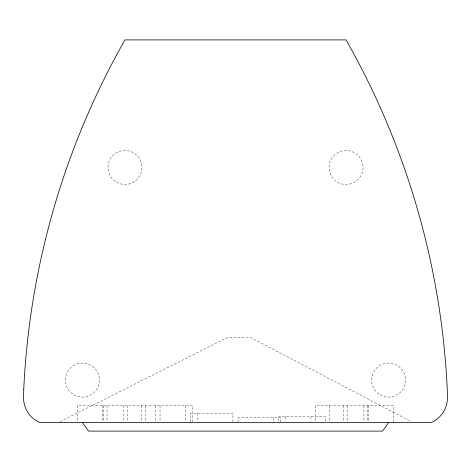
<?xml version="1.0" encoding="UTF-8"?>
<svg xmlns="http://www.w3.org/2000/svg" width="471" height="471" viewBox="0 0 471 471"><rect width="100%" height="100%" fill="white"/><g stroke="black" fill="none" stroke-linecap="round" stroke-linejoin="round"><path stroke-width="0.35" stroke-dasharray="2.35 1.77" d="M60.07 421.604L227.369 337.548L250.69 337.548L411.142 421.574M393.732 421.886L393.732 405.584L315.364 405.584L315.364 421.886M368.728 405.584L368.728 421.886M367.539 405.584L367.539 421.886M363.936 405.584L363.936 421.886M347.127 405.584L347.127 421.886M343.518 405.584L343.518 421.886M329.8 405.584L329.8 421.886M325.384 421.268L325.384 416.641L278.161 416.641L278.161 421.268M310.948 416.641L310.948 421.268M285.632 416.641L285.632 421.268M280.704 421.863L280.704 417.489L238.049 417.489L238.049 421.863M273.233 417.489L273.233 421.863M232.951 421.875L232.951 413.238L190.296 413.238L190.296 421.875M197.767 413.238L197.767 421.875M192.839 421.886L192.839 405.584L77.268 405.584L77.268 421.886M185.368 405.584L185.368 421.886M160.052 405.584L160.052 421.886M155.636 405.584L155.636 421.886M145.616 405.584L145.616 421.886M141.2 405.584L141.2 421.886M127.482 405.584L127.482 421.886M123.873 405.584L123.873 421.886M107.064 405.584L107.064 421.886M103.461 405.584L103.461 421.886M102.272 405.584L102.272 421.886M73.918 394.804A17.009 17.009 0 0 0 99.434 380.073A17.009 17.009 0 0 0 73.918 365.343A17.009 17.009 0 0 0 73.918 394.804M380.073 394.804A17.009 17.009 0 0 0 405.584 380.073A17.009 17.009 0 0 0 380.073 365.343A17.009 17.009 0 0 0 380.073 394.804M116.443 182.195A17.009 17.009 0 0 0 141.954 167.464A17.009 17.009 0 0 0 116.443 152.734A17.009 17.009 0 0 0 116.443 182.195M337.548 182.195A17.009 17.009 0 0 0 363.064 167.464A17.009 17.009 0 0 0 337.548 152.734A17.009 17.009 0 0 0 337.548 182.195"/><path stroke-width="0.71" d="M388.575 422.593L382.576 431.1L88.548 431.1L82.425 422.593M23.75 389.24L23.55 397.082A27.006 27.006 0 0 0 39.9 422.593L431.1 422.593A27.006 27.006 0 0 0 447.45 397.082L447.25 389.24A781.324 781.324 0 0 0 346.055 39.9L124.945 39.9A781.324 781.324 0 0 0 23.75 389.24"/></g></svg>
